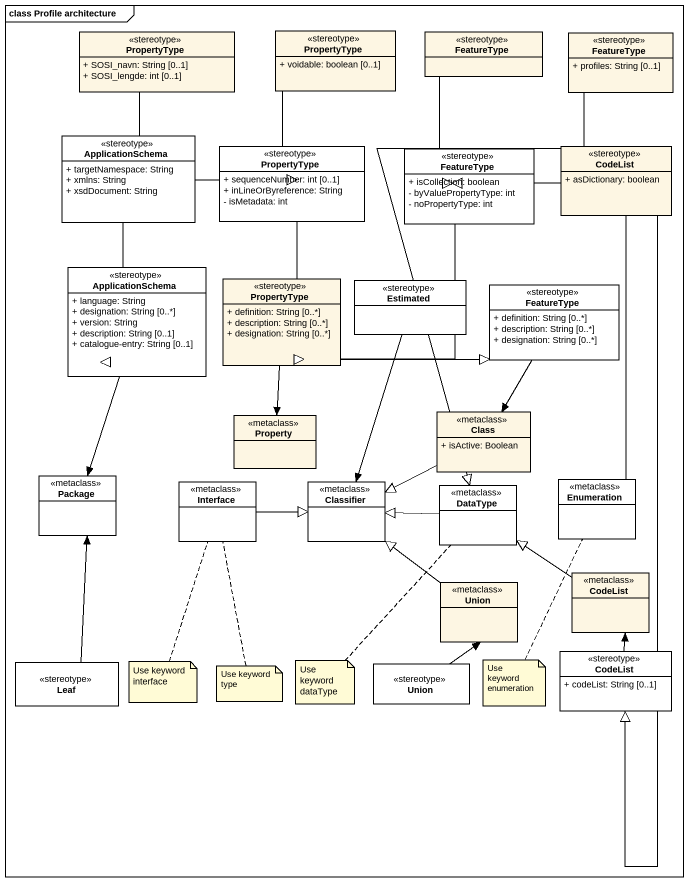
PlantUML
@startuml
mainframe class Profile architecture
hide circle
hide empty members
skinparam classAttributeIconSize 0
class PropertyType <<stereotype>> {
  + SOSI_navn: String [0..1]
  + SOSI_lengde: int [0..1]
}
class "PropertyType" as PropertyType_2 <<stereotype>> {
  + voidable: boolean [0..1]
}
class FeatureType <<stereotype>>
class "FeatureType" as FeatureType_2 <<stereotype>> {
  + profiles: String [0..1]
}
class ApplicationSchema <<stereotype>> #FFFFFF {
  + targetNamespace: String
  + xmlns: String
  + xsdDocument: String
}
class "PropertyType" as PropertyType_3 <<stereotype>> #FFFFFF {
  + sequenceNumber: int [0..1]
  + inLineOrByreference: String
  - isMetadata: int
}
class "FeatureType" as FeatureType_3 <<stereotype>> #FFFFFF {
  + isCollection: boolean
  - byValuePropertyType: int
  - noPropertyType: int
}
class CodeList <<stereotype>> {
  + asDictionary: boolean
}
class "ApplicationSchema" as ApplicationSchema_2 <<stereotype>> #FFFFFF {
  + language: String
  + designation: String [0..*]
  + version: String
  + description: String [0..1]
  + catalogue-entry: String [0..1]
}
class "PropertyType" as PropertyType_4 <<stereotype>> {
  + definition: String [0..*]
  + description: String [0..*]
  + designation: String [0..*]
}
class Estimated <<stereotype>> #FFFFFF
class "FeatureType" as FeatureType_4 <<stereotype>> #FFFFFF {
  + definition: String [0..*]
  + description: String [0..*]
  + designation: String [0..*]
}
class Property <<metaclass>>
class "Class" as Class_ <<metaclass>> {
  + isActive: Boolean
}
class "Package" as Package_ <<metaclass>> #FFFFFF
class "Interface" as Interface_ <<metaclass>> #FFFFFF
class Classifier <<metaclass>> #FFFFFF
class DataType <<metaclass>> #FFFFFF
class Enumeration <<metaclass>> #FFFFFF
class "CodeList" as CodeList_2 <<metaclass>>
class Union <<metaclass>>
class "CodeList" as CodeList_3 <<stereotype>> #FFFFFF {
  + codeList: String [0..1]
}
class Leaf <<stereotype>> #FFFFFF
class "Union" as Union_2 <<stereotype>> #FFFFFF
PropertyType --|> PropertyType_3
PropertyType_2 --|> PropertyType_3
FeatureType --|> FeatureType_3
FeatureType_2 --|> FeatureType_3
ApplicationSchema --|> ApplicationSchema_2
PropertyType_3 --|> PropertyType_4
FeatureType_3 --|> FeatureType_4
CodeList --|> CodeList_3
ApplicationSchema_2 --> Package_
PropertyType_4 --> Property
Estimated --> Classifier
FeatureType_4 --> Class_
Class_ -left-|> Classifier
Interface_ -right-|> Classifier
DataType -left-|> Classifier
Enumeration -left-|> DataType
CodeList_2 -up-|> DataType
Union -up-|> Classifier
CodeList_3 -up-> CodeList_2
Leaf -up-> Package_
Union_2 -up-> Union
note bottom of Interface_
  Use keyword
  interface
end note
note bottom of Interface_
  Use keyword
  type
end note
note bottom of DataType
  Use keyword
  dataType
end note
note bottom of Enumeration
  Use keyword
  enumeration
end note
@enduml
